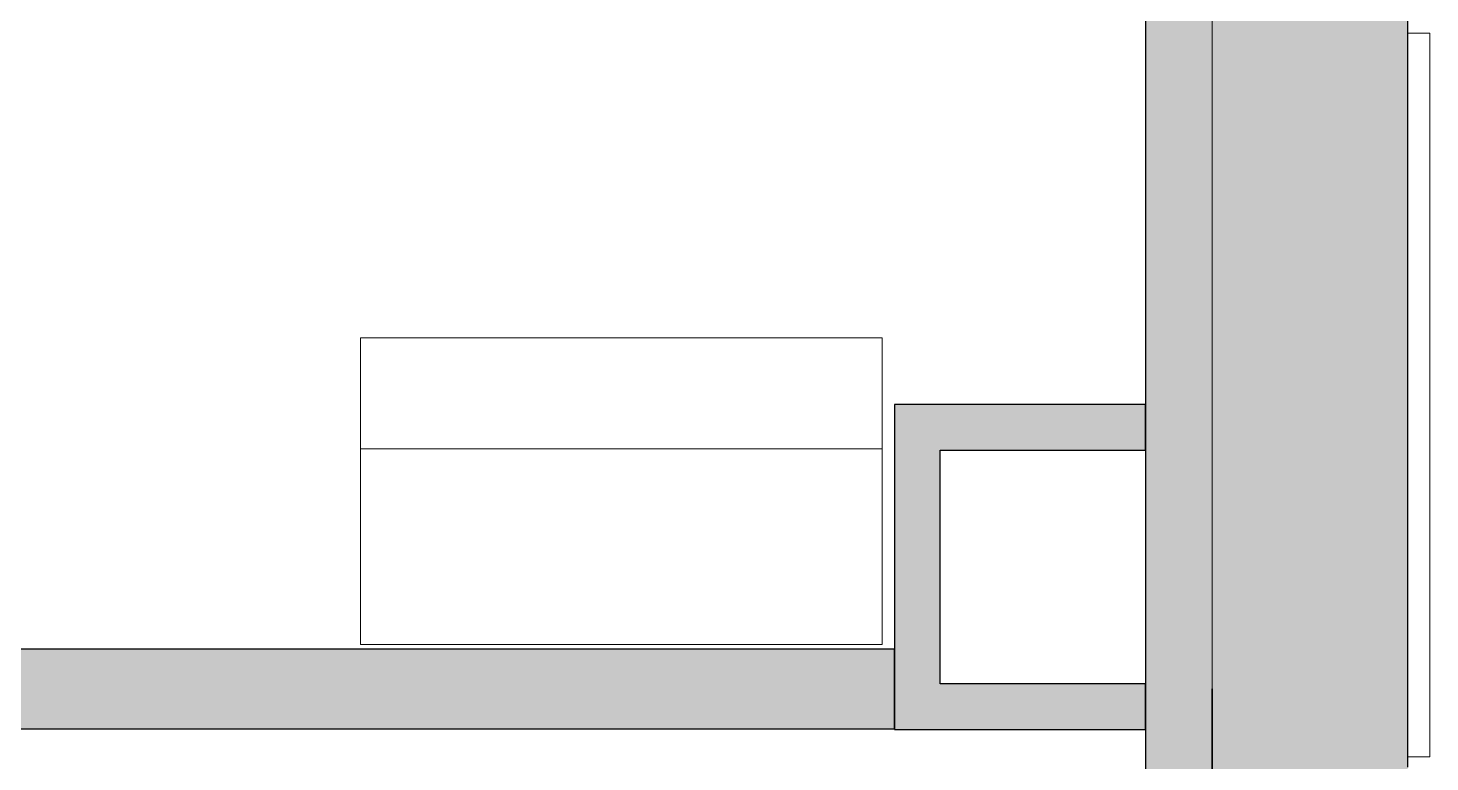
# Model space of a CAD drawing. Header units: millimetres. Extents: x 79795 to 317870, y -36033 to 97293.
# Drawn here: x 229026 to 231175, y 15057 to 16182 of the extents above; entities that cross this region are included whole.
import ezdxf

# ---------------------------------------------------------------- set-up
doc = ezdxf.new("R2010")
doc.units = ezdxf.units.MM
doc.header["$MEASUREMENT"] = 0
for name, color, linetype, lineweight in [('CSM-STL-XX-ZZ-M3-A-XXXX-00001_detached _19_04_21__rvt-1-Level 4$0$A-GLAZ-CURT', 7, 'CONTINUOUS', 9), ('CSM-STL-XX-ZZ-M3-A-XXXX-00001_detached _19_04_21__rvt-1-Level 4$0$A-WALL', 7, 'CONTINUOUS', 9), ('CSM-STL-XX-ZZ-M3-A-XXXX-00001_detached _19_04_21__rvt-1-Level 4$0$A-WALL-PATT', 7, 'CONTINUOUS', 9), ('CSM-STL-XX-ZZ-M3-A-XXXX-00001_detached _19_04_21__rvt-1-Level 4$0$I-WALL', 7, 'CONTINUOUS', 9), ('I-FURN', 8, 'CONTINUOUS', 9)]:
    doc.layers.add(name, color=color, linetype=linetype, lineweight=lineweight)

msp = doc.modelspace()

# ---------------------------------------------------------------- hatches: boundary and pattern name
at = {"layer": 'CSM-STL-XX-ZZ-M3-A-XXXX-00001_detached _19_04_21__rvt-1-Level 4$0$A-WALL-PATT'}
h = msp.add_hatch(color=256, dxfattribs=at)
h.paths.add_polyline_path([(230840.8, 8967.3), (231140.8, 8967.3), (231140.8, 13645.3), (230840.8, 13645.3), (230840.8, 9267.3)], flags=0)
h.paths.add_polyline_path([(230840.8, 14969.3), (231140.8, 14969.3), (231140.8, 16290.3), (230840.8, 16290.3), (230840.8, 15774.6)], flags=0)
h.paths.add_polyline_path([(230840.8, 25449.3), (231140.8, 25449.3), (231140.8, 26790.3), (230840.8, 26790.3), (230840.8, 25540.5)], flags=0)
h.paths.add_polyline_path([(230840.8, 28449.3), (231140.8, 28449.3), (231140.8, 34647.3), (230840.8, 34647.3), (230840.8, 28795.9)], flags=0)
for points in [[(230840.8, 15169.3), (230840.8, 16290.3), (230738.8, 16290.3), (230738.8, 15169.3)], [(230738.8, 15535.1), (230738.8, 15605.1), (230353.8, 15605.1), (230353.8, 15535.1), (230423.8, 15535.1)], [(230423.8, 15107.3), (230423.8, 15535.1), (230353.8, 15535.1), (230353.8, 15107.3)], [(226756.5, 15108.3), (230353.8, 15108.3), (230353.8, 15230.3), (226452.8, 15230.3), (226452.8, 15108.3)], [(230738.8, 15107.3), (230738.8, 15177.3), (230423.8, 15177.3), (230423.8, 15107.3)]]:
    msp.add_hatch(color=256, dxfattribs=at).paths.add_polyline_path(points, flags=0)
h = msp.add_hatch(color=256, dxfattribs=at)
h.paths.add_polyline_path([(230738.8, 9267.3), (230840.8, 9267.3), (230840.8, 13645.3), (230738.8, 13645.3), (230738.8, 9369.3)], flags=0)
h.paths.add_polyline_path([(230840.8, 14969.3), (230840.8, 15169.3), (230738.8, 15169.3), (230738.8, 14969.3), (230789.7, 14969.3)], flags=0)

# ---------------------------------------------------------------- linework, layer by layer
at = {"layer": 'CSM-STL-XX-ZZ-M3-A-XXXX-00001_detached _19_04_21__rvt-1-Level 4$0$A-GLAZ-CURT', "lineweight": 20}
for p, q in [((231140.8, 16174.3), (231140.8, 15065.3)), ((231174.8, 16174.3), (231140.8, 16174.3)), ((231174.8, 15065.3), (231174.8, 16174.3)), ((231140.8, 15065.3), (231174.8, 15065.3))]:
    msp.add_line(p, q, dxfattribs=at)
at = {"layer": 'CSM-STL-XX-ZZ-M3-A-XXXX-00001_detached _19_04_21__rvt-1-Level 4$0$A-WALL'}
msp.add_line((230840.8, 16290.3), (230840.8, 15169.3), dxfattribs=at)
at = {"layer": 'CSM-STL-XX-ZZ-M3-A-XXXX-00001_detached _19_04_21__rvt-1-Level 4$0$A-WALL', "lineweight": 30}
for p, q in [((231140.8, 15049.3), (231140.8, 16290.3)), ((230353.8, 15230.3), (226878.1, 15230.3)), ((230353.8, 15108.3), (230353.8, 15230.3)), ((230840.8, 15169.3), (230840.8, 14969.3)), ((226452.8, 15108.3), (230353.8, 15108.3))]:
    msp.add_line(p, q, dxfattribs=at)
at = {"layer": 'CSM-STL-XX-ZZ-M3-A-XXXX-00001_detached _19_04_21__rvt-1-Level 4$0$I-WALL', "lineweight": 30}
for p, q in [((230738.8, 16290.3), (230738.8, 15169.3)), ((230738.8, 15605.1), (230353.8, 15605.1)), ((230353.8, 15605.1), (230353.8, 15535.1)), ((230738.8, 15535.1), (230738.8, 15605.1)), ((230353.8, 15535.1), (230353.8, 15107.3)), ((230423.8, 15535.1), (230738.8, 15535.1)), ((230423.8, 15177.3), (230423.8, 15535.1)), ((230738.8, 15177.3), (230423.8, 15177.3)), ((230738.8, 15107.3), (230738.8, 15177.3)), ((230738.8, 15169.3), (230738.8, 14969.3)), ((230840.8, 14969.3), (230840.8, 15169.3)), ((230353.8, 15107.3), (230423.8, 15107.3)), ((230423.8, 15107.3), (230738.8, 15107.3))]:
    msp.add_line(p, q, dxfattribs=at)
at = {"layer": 'CSM-STL-XX-ZZ-M3-A-XXXX-00001_detached _19_04_21__rvt-1-Level 4$0$I-WALL'}
msp.add_line((230840.8, 15169.3), (230840.8, 16290.3), dxfattribs=at)
at = {"layer": 'I-FURN'}
for p, q in [((230335.3, 15707.5), (229535.3, 15707.5)), ((229535.3, 15707.5), (229535.3, 15537.5)), ((230335.3, 15537.5), (230335.3, 15707.5)), ((230335.3, 15537.5), (229535.3, 15537.5)), ((229535.3, 15537.5), (229535.3, 15237.5)), ((230335.3, 15237.5), (230335.3, 15537.5)), ((229535.3, 15237.5), (230335.3, 15237.5))]:
    msp.add_line(p, q, dxfattribs=at)

doc.saveas('drawing.dxf')
